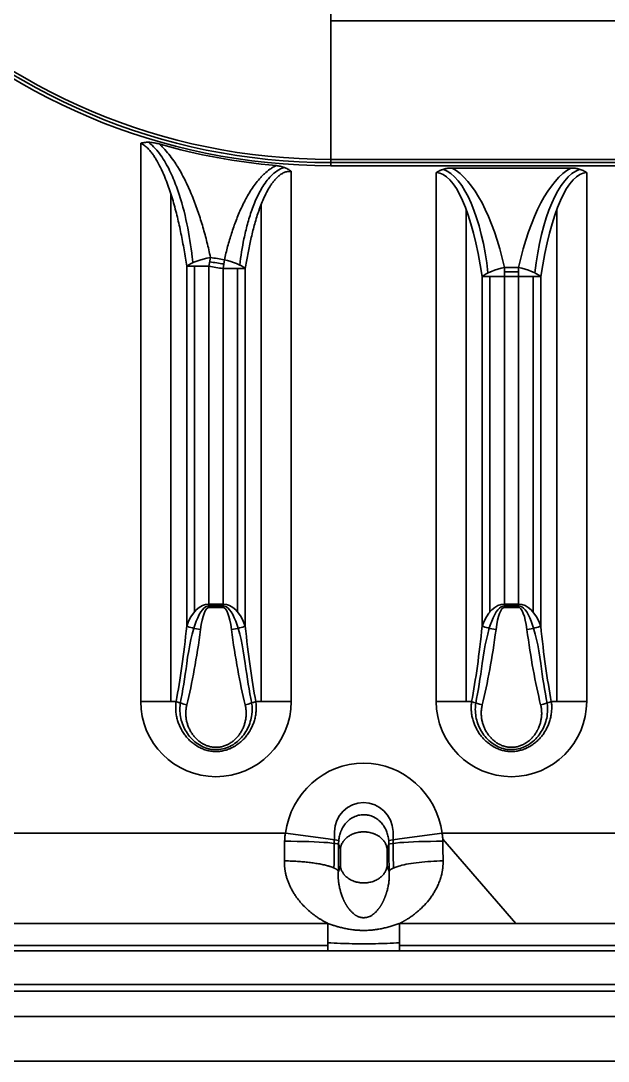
# Model space of a CAD drawing. Header units: millimetres. Extents: x 126 to 861, y 86 to 521.
# Drawn here: x 267.6 to 303.5, y 234.3 to 298 of the extents above; entities that cross this region are included whole.
import ezdxf

# ---------------------------------------------------------------- set-up
doc = ezdxf.new("R2010")
doc.units = ezdxf.units.MM
doc.layers.add('10', color=7, linetype='Continuous', true_color=0xffffff)

msp = doc.modelspace()

# ---------------------------------------------------------------- linework, layer by layer
at = {"layer": '10', "color": 7, "linetype": 'Continuous', "lineweight": 35}
for p, q in [((286.552, 297.995), (286.552, 299.613)), ((286.552, 297.995), (435.292, 297.995)), ((286.552, 289.507), (286.552, 297.995)), ((274.911, 256.318), (274.911, 290.5)), ((435.292, 289.507), (286.552, 289.507)), ((286.552, 289.119), (286.552, 289.507)), ((435.292, 289.315), (286.552, 289.315)), ((284.123, 288.773), (284.123, 256.318)), ((286.552, 289.119), (435.292, 289.119)), ((293.001, 256.318), (293.001, 288.697)), ((293.974, 288.98), (301.241, 288.98)), ((302.213, 288.697), (302.213, 256.318)), ((276.749, 287.414), (276.749, 256.318)), ((282.285, 256.318), (282.285, 286.756)), ((294.839, 286.428), (294.839, 256.318)), ((300.375, 256.318), (300.375, 286.428)), ((279.179, 283.504), (279.087, 282.962)), ((277.724, 260.937), (277.724, 282.962)), ((277.724, 282.962), (279.087, 282.962)), ((278.196, 282.962), (278.196, 261.802)), ((279.087, 282.962), (279.087, 262.281)), ((280.028, 283.369), (279.947, 282.825)), ((297.177, 282.886), (297.177, 282.336)), ((297.177, 282.886), (298.037, 282.886)), ((298.037, 282.886), (298.037, 282.336)), ((279.947, 262.281), (279.947, 282.825)), ((279.947, 282.825), (281.311, 282.825)), ((280.838, 261.802), (280.838, 282.825)), ((281.311, 282.825), (281.311, 260.937)), ((295.814, 260.937), (295.814, 282.336)), ((295.814, 282.336), (297.177, 282.336)), ((296.286, 282.336), (296.286, 261.802)), ((298.037, 282.62), (297.177, 282.62)), ((297.177, 282.336), (297.177, 262.281)), ((298.037, 282.336), (297.177, 282.336)), ((298.037, 282.336), (299.401, 282.336)), ((298.037, 262.281), (298.037, 282.336)), ((298.928, 261.802), (298.928, 282.336)), ((299.401, 282.336), (299.401, 260.937)), ((279.087, 262.281), (279.947, 262.281)), ((279.087, 262.281), (279.087, 262.073)), ((279.947, 262.176), (279.087, 262.176)), ((279.947, 262.073), (279.087, 262.073)), ((279.947, 262.281), (279.947, 262.073)), ((297.177, 262.281), (298.037, 262.281)), ((297.177, 262.281), (297.177, 262.073)), ((298.037, 262.176), (297.177, 262.176)), ((298.037, 262.073), (297.177, 262.073)), ((298.037, 262.281), (298.037, 262.073)), ((274.911, 256.318), (277.077, 256.318)), ((284.123, 256.318), (281.958, 256.318)), ((293.001, 256.318), (295.167, 256.318)), ((302.213, 256.318), (300.048, 256.318)), ((283.768, 248.251), (257.177, 248.251)), ((286.379, 247.899), (283.768, 248.251)), ((287.034, 247.811), (286.379, 247.899)), ((290.09, 247.811), (290.745, 247.899)), ((290.745, 247.899), (293.357, 248.251)), ((319.948, 248.251), (293.357, 248.251)), ((293.4, 247.88), (297.87, 242.727)), ((287.132, 247.291), (287.027, 247.574)), ((287.132, 247.291), (287.132, 246.25)), ((290.098, 247.574), (289.992, 247.291)), ((289.992, 246.25), (289.992, 247.291)), ((287.008, 245.916), (287.132, 246.25)), ((289.992, 246.25), (290.116, 245.916)), ((286.367, 241.374), (254.576, 241.374)), ((286.367, 241.048), (254.577, 241.048)), ((322.547, 241.374), (290.756, 241.374)), ((322.547, 241.048), (290.757, 241.048)), ((486.211, 238.98), (235.633, 238.98)), ((235.603, 238.581), (486.242, 238.581)), ((235.408, 237.038), (486.436, 237.038)), ((524.672, 234.292), (197.172, 234.292))]:
    msp.add_line(p, q, dxfattribs=at)
for centre, radius, start, end in [((286.552, 327.17), 38.051, 180, 270), ((286.552, 327.17), 37.855, 180, 270), ((286.552, 327.17), 37.663, 180, 270), ((286.552, 327.17), 38.19, 254.0146, 264.96304), ((286.552, 327.17), 44.284, 260.41556, 261.52814), ((286.552, 327.17), 44.834, 260.41556, 261.52814), ((286.552, 327.17), 44.55, 260.41556, 261.52814), ((279.517, 256.318), 4.606, 180, 360), ((297.607, 256.318), 4.606, 180, 360)]:
    msp.add_arc(centre, radius, start, end, dxfattribs=at)
for centre, major_axis, ratio, start_param, end_param in [((293.001, 275.167), (0, 13.53), 0.245123, 5.270873, 6.283185), ((293.001, 279.868), (0, 9.112), 0.36397, 5.011848, 6.153171), ((293.001, 275.717), (0, 13.53), 0.36397, 5.270873, 6.084403), ((302.213, 275.717), (0, 13.53), 0.36397, 0.198782, 1.012312), ((302.213, 279.868), (0, 9.112), 0.36397, 0.129997, 1.271337), ((302.213, 275.167), (0, 13.53), 0.245123, 0, 1.012312), ((279.087, 282.962), (1.572, 0.34), 0.3202, 1.443567, 2.547989), ((279.947, 282.825), (-1.566, 0.365), 0.341034, 3.740444, 4.74), ((297.177, 282.336), (1.568, 0.357), 0.334468, 1.494877, 2.544446), ((298.037, 282.336), (-1.568, 0.357), 0.334468, 3.738739, 4.788309), ((279.087, 259.421), (0, 2.86), 0.562156, 0, 1.012312), ((279.087, 254.611), (0, 7.565), 0.212557, 0, 1.0102), ((279.087, 259.213), (0, 2.86), 0.212557, 0, 1.012312), ((279.947, 259.421), (0, 2.86), 0.562156, 5.270873, 6.283185), ((279.947, 254.611), (0, 7.565), 0.212557, 5.272986, 6.283185), ((279.947, 259.213), (0, 2.86), 0.212557, 5.270873, 6.283185), ((297.177, 259.421), (0, 2.86), 0.562156, 0, 1.012312), ((297.177, 254.611), (0, 7.565), 0.212557, 0, 1.0102), ((297.177, 259.213), (0, 2.86), 0.212557, 0, 1.012312), ((298.037, 259.421), (0, 2.86), 0.562156, 5.270873, 6.283185), ((298.037, 254.611), (0, 7.565), 0.212557, 5.272986, 6.283185), ((298.037, 259.213), (0, 2.86), 0.212557, 5.270873, 6.283185), ((274.911, 271.698), (0, 20.308), 0.163314, 3.853135, 4.153905), ((278.572, 260.937), (-0.991, 0.132), 0.206179, 0.572264, 1.598173), ((274.911, 271.49), (0, 20.308), 0.212557, 3.853135, 4.153905), ((280.463, 260.937), (-0.991, -0.132), 0.206179, 1.54342, 2.569329), ((284.123, 271.49), (0, 20.308), 0.212557, 2.129281, 2.430051), ((284.123, 271.698), (0, 20.308), 0.163314, 2.129281, 2.430051), ((293.001, 271.698), (0, 20.308), 0.163314, 3.853135, 4.153905), ((296.662, 260.937), (-0.991, 0.132), 0.206179, 0.572264, 1.598173), ((293.001, 271.49), (0, 20.308), 0.212557, 3.853135, 4.153905), ((298.553, 260.937), (-0.991, -0.132), 0.206179, 1.54342, 2.569329), ((302.213, 271.49), (0, 20.308), 0.212557, 2.129281, 2.430051), ((302.213, 271.698), (0, 20.308), 0.163314, 2.129281, 2.430051), ((274.911, 266.888), (0, 15.603), 0.212557, 3.959711, 4.154929), ((284.123, 266.888), (0, 15.603), 0.212557, 2.128256, 2.323474), ((293.001, 266.888), (0, 15.603), 0.212557, 3.959711, 4.154929), ((302.213, 266.888), (0, 15.603), 0.212557, 2.128256, 2.323474), ((277.73, 256.318), (0.971, -0.239), 0.202118, 4.025648, 4.762175), ((281.305, 256.318), (-0.971, -0.239), 0.202118, 1.52101, 2.257538), ((295.82, 256.318), (0.971, -0.239), 0.202118, 4.025648, 4.762175), ((299.395, 256.318), (-0.971, -0.239), 0.202118, 1.52101, 2.257538), ((288.562, 247.57), (0, 4.971), 0.973661, 4.849833, 7.716538), ((288.562, 248.282), (0, 1.848), 0.973661, 4.75457, 7.824901), ((285.998, 248.251), (0, 8.743), 0.087489, 4.466693, 4.715728), ((291.126, 248.251), (0, 8.743), 0.087489, 1.567479, 1.81651), ((282.667, 248.251), (0, 8.744), 0.120697, 4.517607, 4.656267), ((283.721, 247.574), (-3.319, 0.016), 0.056092, 3.793138, 4.712665), ((283.721, 247.574), (-3.319, 0.016), 0.056093, 3.228997, 3.793138), ((285.973, 248.251), (0, 12.062), 0.087489, 4.517595, 4.656266), ((293.404, 247.574), (3.319, 0.016), 0.056093, 2.490047, 3.054188), ((291.151, 248.251), (0, 12.062), 0.087489, 1.626919, 1.765581), ((293.404, 247.574), (3.319, 0.016), 0.056092, 1.570521, 2.490047), ((294.458, 248.251), (0, 8.743), 0.120697, 1.626919, 1.765579)]:
    msp.add_ellipse(centre, major_axis=major_axis, ratio=ratio, start_param=start_param, end_param=end_param, dxfattribs=at)
for points, degree, knots in [([(274.911, 290.5), (274.917, 290.502), (274.922, 290.503), (274.934, 290.506), (274.951, 290.511), (274.992, 290.52), (275.027, 290.527), (275.097, 290.54), (275.144, 290.546), (275.239, 290.554), (275.287, 290.557), (275.382, 290.558), (275.43, 290.557), (275.571, 290.549), (275.665, 290.538), (275.851, 290.505), (275.943, 290.483), (276.035, 290.457)], 3, [0, 0, 0, 0, 0.015625, 0.015625, 0.03125, 0.0625, 0.125, 0.125, 0.25, 0.25, 0.375, 0.375, 0.5, 0.5, 0.75, 0.75, 1, 1, 1, 1]), ([(277.724, 282.962), (277.675, 283.299), (277.621, 283.635), (277.505, 284.307), (277.443, 284.641), (277.306, 285.309), (277.232, 285.642), (277.111, 286.14), (277.069, 286.306), (276.981, 286.636), (276.935, 286.801), (276.839, 287.129), (276.789, 287.292), (276.684, 287.617), (276.629, 287.779), (276.512, 288.101), (276.451, 288.261), (276.354, 288.5), (276.32, 288.579), (276.251, 288.737), (276.216, 288.815), (276.105, 289.049), (276.027, 289.203), (275.9, 289.429), (275.856, 289.503), (275.765, 289.65), (275.716, 289.723), (275.616, 289.864), (275.564, 289.933), (275.454, 290.065), (275.396, 290.129), (275.304, 290.221), (275.273, 290.25), (275.207, 290.307), (275.173, 290.335), (275.103, 290.388), (275.066, 290.413), (274.99, 290.46), (274.951, 290.481), (274.911, 290.5)], 3, [0, 0, 0, 0, 0.125, 0.125, 0.25, 0.25, 0.375, 0.375, 0.4375, 0.4375, 0.5, 0.5, 0.5625, 0.5625, 0.625, 0.625, 0.6875, 0.6875, 0.71875, 0.71875, 0.75, 0.75, 0.8125, 0.8125, 0.84375, 0.84375, 0.875, 0.875, 0.90625, 0.90625, 0.9375, 0.9375, 0.953125, 0.953125, 0.96875, 0.96875, 0.984375, 0.984375, 1, 1, 1, 1]), ([(275.377, 290.558), (275.455, 290.502), (275.53, 290.441), (275.738, 290.252), (275.86, 290.116), (276.087, 289.833), (276.192, 289.683), (276.484, 289.224), (276.647, 288.908), (276.939, 288.263), (277.067, 287.934), (277.413, 286.935), (277.593, 286.25), (277.879, 284.883), (277.986, 284.197), (278.077, 283.399), (278.089, 283.29), (278.099, 283.181)], 3, [0, 0, 0, 0, 0.034246, 0.034246, 0.100238, 0.100238, 0.16623, 0.16623, 0.298215, 0.298215, 0.430199, 0.430199, 0.694167, 0.694167, 0.958136, 0.958136, 1, 1, 1, 1]), ([(276.035, 290.457), (276.098, 290.402), (276.159, 290.345), (276.278, 290.229), (276.335, 290.169), (276.503, 289.986), (276.608, 289.859), (276.809, 289.599), (276.904, 289.466), (277.041, 289.262), (277.085, 289.193), (277.172, 289.055), (277.214, 288.985), (277.338, 288.775), (277.417, 288.634), (277.568, 288.348), (277.64, 288.204), (277.849, 287.769), (277.977, 287.474), (278.127, 287.101), (278.156, 287.026), (278.214, 286.876), (278.242, 286.801), (278.325, 286.575), (278.379, 286.423), (278.533, 285.969), (278.628, 285.664), (278.806, 285.052), (278.888, 284.744), (279.042, 284.126), (279.113, 283.816), (279.179, 283.504)], 3, [0, 0, 0, 0, 0.03125, 0.03125, 0.0625, 0.0625, 0.125, 0.125, 0.1875, 0.1875, 0.21875, 0.21875, 0.25, 0.25, 0.3125, 0.3125, 0.375, 0.375, 0.5, 0.5, 0.53125, 0.53125, 0.5625, 0.5625, 0.625, 0.625, 0.75, 0.75, 0.875, 0.875, 1, 1, 1, 1]), ([(280.028, 283.369), (280.091, 283.641), (280.159, 283.911), (280.305, 284.448), (280.384, 284.714), (280.555, 285.243), (280.646, 285.506), (280.845, 286.025), (280.952, 286.283), (281.128, 286.664), (281.19, 286.79), (281.286, 286.978), (281.319, 287.04), (281.386, 287.164), (281.42, 287.226), (281.525, 287.409), (281.598, 287.529), (281.751, 287.765), (281.831, 287.881), (282, 288.107), (282.089, 288.217), (282.231, 288.378), (282.28, 288.43), (282.38, 288.533), (282.432, 288.584), (282.59, 288.73), (282.702, 288.821), (282.85, 288.926), (282.88, 288.946), (282.942, 288.986), (282.973, 289.005), (283.068, 289.061), (283.132, 289.096), (283.199, 289.128)], 3, [0, 0, 0, 0, 0.125, 0.125, 0.25, 0.25, 0.375, 0.375, 0.5, 0.5, 0.5625, 0.5625, 0.59375, 0.59375, 0.625, 0.625, 0.6875, 0.6875, 0.75, 0.75, 0.8125, 0.8125, 0.84375, 0.84375, 0.875, 0.875, 0.9375, 0.9375, 0.953125, 0.953125, 0.96875, 0.96875, 1, 1, 1, 1]), ([(280.97, 283.042), (281.034, 283.582), (281.119, 284.118), (281.291, 284.947), (281.36, 285.242), (281.52, 285.829), (281.61, 286.122), (281.814, 286.697), (281.928, 286.98), (282.192, 287.53), (282.342, 287.798), (282.7, 288.307), (282.902, 288.542), (283.282, 288.828), (283.422, 288.912), (283.616, 288.986), (283.66, 289.001), (283.703, 289.013)], 3, [0, 0, 0, 0, 0.241244, 0.241244, 0.375775, 0.375775, 0.510307, 0.510307, 0.644838, 0.644838, 0.779369, 0.779369, 0.913901, 0.913901, 0.981167, 0.981167, 1, 1, 1, 1]), ([(284.123, 288.773), (284.048, 288.78), (283.973, 288.777), (283.881, 288.762), (283.863, 288.758), (283.827, 288.75), (283.808, 288.745), (283.755, 288.729), (283.72, 288.716), (283.618, 288.673), (283.554, 288.637), (283.477, 288.586), (283.462, 288.576), (283.432, 288.554), (283.418, 288.543), (283.374, 288.509), (283.345, 288.485), (283.29, 288.436), (283.263, 288.411), (283.211, 288.359), (283.186, 288.333), (283.112, 288.252), (283.065, 288.196), (282.976, 288.081), (282.934, 288.021), (282.872, 287.931), (282.852, 287.9), (282.813, 287.839), (282.794, 287.808), (282.7, 287.652), (282.631, 287.525), (282.503, 287.266), (282.443, 287.135), (282.329, 286.87), (282.276, 286.736), (282.2, 286.532), (282.176, 286.464), (282.128, 286.328), (282.104, 286.259), (282.036, 286.054), (281.993, 285.916), (281.911, 285.64), (281.872, 285.501), (281.76, 285.084), (281.692, 284.805), (281.567, 284.243), (281.51, 283.961), (281.404, 283.395), (281.355, 283.11), (281.311, 282.825)], 3, [0, 0, 0, 0, 0.03125, 0.03125, 0.039063, 0.039063, 0.046875, 0.046875, 0.0625, 0.0625, 0.09375, 0.09375, 0.101562, 0.101562, 0.109375, 0.109375, 0.125, 0.125, 0.140625, 0.140625, 0.15625, 0.15625, 0.1875, 0.1875, 0.21875, 0.21875, 0.234375, 0.234375, 0.25, 0.25, 0.3125, 0.3125, 0.375, 0.375, 0.4375, 0.4375, 0.46875, 0.46875, 0.5, 0.5, 0.5625, 0.5625, 0.625, 0.625, 0.75, 0.75, 0.875, 0.875, 1, 1, 1, 1]), ([(283.199, 289.128), (283.283, 289.12), (283.366, 289.108), (283.528, 289.072), (283.608, 289.049), (283.706, 289.012), (283.726, 289.004), (283.764, 288.988), (283.784, 288.98), (283.841, 288.953), (283.916, 288.915), (284.005, 288.86), (284.065, 288.818), (284.094, 288.796), (284.107, 288.786), (284.115, 288.78), (284.119, 288.777), (284.123, 288.773)], 3, [0, 0, 0, 0, 0.25, 0.25, 0.5, 0.5, 0.5625, 0.5625, 0.625, 0.625, 0.75, 0.875, 0.9375, 0.96875, 0.984375, 0.984375, 1, 1, 1, 1]), ([(293.001, 288.697), (293.005, 288.7), (293.01, 288.703), (293.019, 288.709), (293.032, 288.718), (293.064, 288.738), (293.128, 288.777), (293.205, 288.817), (293.264, 288.843), (293.304, 288.859), (293.324, 288.867), (293.385, 288.889), (293.426, 288.902), (293.549, 288.937), (293.633, 288.953), (293.802, 288.975), (293.887, 288.98), (293.974, 288.98)], 3, [0, 0, 0, 0, 0.015625, 0.015625, 0.03125, 0.0625, 0.125, 0.25, 0.3125, 0.3125, 0.375, 0.375, 0.5, 0.5, 0.75, 0.75, 1, 1, 1, 1]), ([(301.241, 288.98), (301.327, 288.98), (301.413, 288.975), (301.582, 288.953), (301.666, 288.937), (301.79, 288.902), (301.831, 288.889), (301.912, 288.859), (301.991, 288.826), (302.086, 288.777), (302.151, 288.738), (302.182, 288.718), (302.196, 288.709), (302.205, 288.703), (302.209, 288.7), (302.213, 288.697)], 3, [0, 0, 0, 0, 0.25, 0.25, 0.5, 0.5, 0.625, 0.625, 0.75, 0.875, 0.9375, 0.96875, 0.984375, 0.984375, 1, 1, 1, 1]), ([(281.958, 256.318), (281.97, 256.226), (281.978, 256.135), (281.985, 255.952), (281.982, 255.77), (281.962, 255.589), (281.94, 255.453), (281.931, 255.408), (281.912, 255.318), (281.901, 255.273), (281.866, 255.14), (281.81, 254.966), (281.738, 254.799), (281.678, 254.676), (281.646, 254.615), (281.612, 254.554), (281.589, 254.515), (281.577, 254.495), (281.517, 254.397), (281.413, 254.245), (281.296, 254.106), (281.171, 253.972), (281.105, 253.909), (281.001, 253.818), (280.965, 253.788), (280.892, 253.731), (280.855, 253.704), (280.742, 253.624), (280.664, 253.576), (280.543, 253.51), (280.502, 253.489), (280.439, 253.459), (280.418, 253.45), (280.376, 253.431), (280.354, 253.422), (280.247, 253.379), (280.072, 253.321), (279.891, 253.284), (279.754, 253.266), (279.708, 253.261), (279.638, 253.257), (279.615, 253.256), (279.568, 253.254), (279.545, 253.253), (279.429, 253.253), (279.337, 253.259), (279.2, 253.277), (279.131, 253.288), (279.063, 253.302), (279.018, 253.312), (278.995, 253.318), (278.883, 253.347), (278.795, 253.376), (278.623, 253.445), (278.54, 253.484), (278.438, 253.539), (278.417, 253.55), (278.377, 253.574), (278.318, 253.609), (278.26, 253.647), (278.146, 253.726), (278.074, 253.783), (277.969, 253.873), (277.935, 253.905), (277.869, 253.969), (277.836, 254.002), (277.742, 254.103), (277.682, 254.173), (277.571, 254.318), (277.519, 254.394), (277.459, 254.492), (277.447, 254.511), (277.424, 254.551), (277.412, 254.571), (277.379, 254.632), (277.358, 254.673), (277.297, 254.796), (277.225, 254.964), (277.169, 255.138), (277.134, 255.271), (277.123, 255.315), (277.104, 255.405), (277.095, 255.451), (277.073, 255.587), (277.052, 255.769), (277.05, 255.952), (277.056, 256.134), (277.064, 256.226), (277.077, 256.318)], 3, [0, 0, 0, 0, 0.03125, 0.03125, 0.0625, 0.09375, 0.09375, 0.109375, 0.109375, 0.125, 0.125, 0.15625, 0.1875, 0.1875, 0.203125, 0.210938, 0.210938, 0.21875, 0.21875, 0.25, 0.28125, 0.28125, 0.3125, 0.3125, 0.328125, 0.328125, 0.34375, 0.34375, 0.375, 0.375, 0.390625, 0.390625, 0.398438, 0.398438, 0.40625, 0.40625, 0.4375, 0.46875, 0.46875, 0.484375, 0.484375, 0.492188, 0.492188, 0.5, 0.5, 0.53125, 0.53125, 0.546875, 0.554688, 0.554688, 0.5625, 0.5625, 0.59375, 0.59375, 0.625, 0.625, 0.632813, 0.632813, 0.640625, 0.65625, 0.65625, 0.6875, 0.6875, 0.703125, 0.703125, 0.71875, 0.71875, 0.75, 0.75, 0.78125, 0.78125, 0.789063, 0.789063, 0.796875, 0.796875, 0.8125, 0.8125, 0.84375, 0.875, 0.875, 0.890625, 0.890625, 0.90625, 0.90625, 0.9375, 0.96875, 0.96875, 1, 1, 1, 1]), ([(281.701, 256.221), (281.737, 255.99), (281.74, 255.752), (281.674, 255.22), (281.588, 254.936), (281.318, 254.396), (281.141, 254.156), (280.696, 253.74), (280.441, 253.578), (280.006, 253.425), (279.859, 253.392), (279.557, 253.361), (279.401, 253.364), (278.948, 253.429), (278.658, 253.548), (278.28, 253.802), (278.162, 253.9), (277.948, 254.114), (277.852, 254.23), (277.68, 254.479), (277.606, 254.61), (277.481, 254.881), (277.43, 255.024), (277.353, 255.314), (277.327, 255.46), (277.301, 255.757), (277.301, 255.908), (277.319, 256.112), (277.325, 256.167), (277.334, 256.221)], 3, [0, 0, 0, 0, 0.087211, 0.087211, 0.19873, 0.19873, 0.310248, 0.310248, 0.421766, 0.421766, 0.477526, 0.477526, 0.533285, 0.533285, 0.644803, 0.644803, 0.700562, 0.700562, 0.756321, 0.756321, 0.812081, 0.812081, 0.86784, 0.86784, 0.923599, 0.923599, 0.979358, 0.979358, 1, 1, 1, 1]), ([(277.73, 256.11), (277.712, 256.037), (277.698, 255.963), (277.678, 255.816), (277.665, 255.668), (277.668, 255.519), (277.676, 255.407), (277.679, 255.37), (277.688, 255.296), (277.694, 255.259), (277.712, 255.149), (277.745, 255.005), (277.791, 254.863), (277.832, 254.759), (277.846, 254.724), (277.877, 254.655), (277.893, 254.621), (277.944, 254.521), (277.981, 254.456), (278.062, 254.331), (278.105, 254.27), (278.176, 254.182), (278.201, 254.153), (278.251, 254.096), (278.277, 254.069), (278.357, 253.989), (278.413, 253.939), (278.501, 253.868), (278.531, 253.846), (278.594, 253.802), (278.625, 253.781), (278.723, 253.721), (278.79, 253.686), (278.928, 253.623), (278.999, 253.597), (279.109, 253.564), (279.146, 253.555), (279.221, 253.539), (279.258, 253.532), (279.37, 253.516), (279.446, 253.51), (279.541, 253.51), (279.56, 253.511), (279.599, 253.512), (279.618, 253.514), (279.675, 253.518), (279.713, 253.522), (279.826, 253.539), (279.899, 253.556), (280.043, 253.6), (280.114, 253.626), (280.201, 253.666), (280.218, 253.674), (280.252, 253.691), (280.303, 253.717), (280.352, 253.746), (280.448, 253.805), (280.509, 253.849), (280.597, 253.919), (280.64, 253.956), (280.682, 253.995), (280.709, 254.021), (280.723, 254.034), (280.789, 254.101), (280.839, 254.157), (280.932, 254.274), (280.975, 254.334), (281.055, 254.46), (281.092, 254.524), (281.134, 254.608), (281.143, 254.625), (281.159, 254.658), (281.167, 254.676), (281.189, 254.727), (281.204, 254.762), (281.244, 254.866), (281.29, 255.007), (281.322, 255.151), (281.341, 255.261), (281.346, 255.298), (281.355, 255.372), (281.359, 255.41), (281.366, 255.521), (281.369, 255.67), (281.357, 255.817), (281.337, 255.964), (281.323, 256.037), (281.305, 256.11)], 3, [0, 0, 0, 0, 0.03125, 0.03125, 0.0625, 0.09375, 0.09375, 0.109375, 0.109375, 0.125, 0.125, 0.15625, 0.1875, 0.1875, 0.203125, 0.203125, 0.21875, 0.21875, 0.25, 0.25, 0.28125, 0.28125, 0.296875, 0.296875, 0.3125, 0.3125, 0.34375, 0.34375, 0.359375, 0.359375, 0.375, 0.375, 0.40625, 0.40625, 0.4375, 0.4375, 0.453125, 0.453125, 0.46875, 0.46875, 0.5, 0.5, 0.507812, 0.507812, 0.515625, 0.515625, 0.53125, 0.53125, 0.5625, 0.5625, 0.59375, 0.59375, 0.601562, 0.601562, 0.609375, 0.625, 0.625, 0.65625, 0.65625, 0.671875, 0.679687, 0.679687, 0.6875, 0.6875, 0.71875, 0.71875, 0.75, 0.75, 0.78125, 0.78125, 0.789062, 0.789062, 0.796875, 0.796875, 0.8125, 0.8125, 0.84375, 0.875, 0.875, 0.890625, 0.890625, 0.90625, 0.90625, 0.9375, 0.96875, 0.96875, 1, 1, 1, 1]), ([(300.048, 256.318), (300.06, 256.226), (300.068, 256.135), (300.075, 255.952), (300.072, 255.77), (300.052, 255.589), (300.03, 255.453), (300.021, 255.408), (300.002, 255.318), (299.991, 255.273), (299.956, 255.14), (299.9, 254.966), (299.828, 254.799), (299.768, 254.676), (299.736, 254.615), (299.702, 254.554), (299.679, 254.515), (299.667, 254.495), (299.607, 254.397), (299.503, 254.245), (299.386, 254.106), (299.261, 253.972), (299.195, 253.909), (299.091, 253.818), (299.055, 253.788), (298.982, 253.731), (298.945, 253.704), (298.832, 253.624), (298.754, 253.576), (298.633, 253.51), (298.592, 253.489), (298.529, 253.459), (298.508, 253.45), (298.466, 253.431), (298.444, 253.422), (298.337, 253.379), (298.162, 253.321), (297.981, 253.284), (297.844, 253.266), (297.798, 253.261), (297.728, 253.257), (297.705, 253.256), (297.658, 253.254), (297.635, 253.253), (297.519, 253.253), (297.427, 253.259), (297.29, 253.277), (297.221, 253.288), (297.153, 253.302), (297.108, 253.312), (297.085, 253.318), (296.973, 253.347), (296.885, 253.376), (296.713, 253.445), (296.63, 253.484), (296.528, 253.539), (296.507, 253.55), (296.467, 253.574), (296.408, 253.609), (296.35, 253.647), (296.236, 253.726), (296.164, 253.783), (296.059, 253.873), (296.025, 253.905), (295.959, 253.969), (295.926, 254.002), (295.832, 254.103), (295.772, 254.173), (295.661, 254.318), (295.609, 254.394), (295.549, 254.492), (295.537, 254.511), (295.514, 254.551), (295.502, 254.571), (295.469, 254.632), (295.448, 254.673), (295.387, 254.796), (295.315, 254.964), (295.259, 255.138), (295.224, 255.271), (295.213, 255.315), (295.194, 255.405), (295.185, 255.451), (295.163, 255.587), (295.142, 255.769), (295.14, 255.952), (295.146, 256.134), (295.154, 256.226), (295.167, 256.318)], 3, [0, 0, 0, 0, 0.03125, 0.03125, 0.0625, 0.09375, 0.09375, 0.109375, 0.109375, 0.125, 0.125, 0.15625, 0.1875, 0.1875, 0.203125, 0.210937, 0.210937, 0.21875, 0.21875, 0.25, 0.28125, 0.28125, 0.3125, 0.3125, 0.328125, 0.328125, 0.34375, 0.34375, 0.375, 0.375, 0.390625, 0.390625, 0.398437, 0.398437, 0.40625, 0.40625, 0.4375, 0.46875, 0.46875, 0.484375, 0.484375, 0.492187, 0.492187, 0.5, 0.5, 0.53125, 0.53125, 0.546875, 0.554687, 0.554687, 0.5625, 0.5625, 0.59375, 0.59375, 0.625, 0.625, 0.632812, 0.632812, 0.640625, 0.65625, 0.65625, 0.6875, 0.6875, 0.703125, 0.703125, 0.71875, 0.71875, 0.75, 0.75, 0.78125, 0.78125, 0.789062, 0.789062, 0.796875, 0.796875, 0.8125, 0.8125, 0.84375, 0.875, 0.875, 0.890625, 0.890625, 0.90625, 0.90625, 0.9375, 0.96875, 0.96875, 1, 1, 1, 1]), ([(299.791, 256.221), (299.827, 255.99), (299.83, 255.752), (299.764, 255.22), (299.678, 254.936), (299.408, 254.396), (299.231, 254.156), (298.786, 253.74), (298.531, 253.578), (298.096, 253.425), (297.949, 253.392), (297.647, 253.361), (297.491, 253.364), (297.038, 253.429), (296.748, 253.548), (296.37, 253.802), (296.252, 253.9), (296.038, 254.114), (295.942, 254.23), (295.77, 254.479), (295.696, 254.61), (295.571, 254.881), (295.52, 255.024), (295.443, 255.314), (295.417, 255.46), (295.391, 255.757), (295.391, 255.908), (295.409, 256.112), (295.415, 256.167), (295.424, 256.221)], 3, [0, 0, 0, 0, 0.087211, 0.087211, 0.19873, 0.19873, 0.310248, 0.310248, 0.421766, 0.421766, 0.477526, 0.477526, 0.533285, 0.533285, 0.644803, 0.644803, 0.700562, 0.700562, 0.756321, 0.756321, 0.812081, 0.812081, 0.86784, 0.86784, 0.923599, 0.923599, 0.979358, 0.979358, 1, 1, 1, 1]), ([(295.82, 256.11), (295.802, 256.037), (295.788, 255.963), (295.768, 255.816), (295.755, 255.668), (295.758, 255.519), (295.766, 255.407), (295.769, 255.37), (295.778, 255.296), (295.784, 255.259), (295.802, 255.149), (295.835, 255.005), (295.881, 254.863), (295.922, 254.759), (295.936, 254.724), (295.967, 254.655), (295.983, 254.621), (296.034, 254.521), (296.071, 254.456), (296.152, 254.331), (296.195, 254.27), (296.266, 254.182), (296.291, 254.153), (296.341, 254.096), (296.367, 254.069), (296.447, 253.989), (296.503, 253.939), (296.591, 253.868), (296.621, 253.846), (296.684, 253.802), (296.715, 253.781), (296.813, 253.721), (296.88, 253.686), (297.018, 253.623), (297.089, 253.597), (297.199, 253.564), (297.236, 253.555), (297.311, 253.539), (297.348, 253.532), (297.46, 253.516), (297.536, 253.51), (297.631, 253.51), (297.65, 253.511), (297.689, 253.512), (297.708, 253.514), (297.765, 253.518), (297.803, 253.522), (297.916, 253.539), (297.989, 253.556), (298.133, 253.6), (298.204, 253.626), (298.291, 253.666), (298.308, 253.674), (298.342, 253.691), (298.393, 253.717), (298.442, 253.746), (298.538, 253.805), (298.599, 253.849), (298.687, 253.919), (298.73, 253.956), (298.772, 253.995), (298.799, 254.021), (298.813, 254.034), (298.879, 254.101), (298.929, 254.157), (299.022, 254.274), (299.065, 254.334), (299.145, 254.46), (299.182, 254.524), (299.224, 254.608), (299.233, 254.625), (299.249, 254.658), (299.257, 254.676), (299.279, 254.727), (299.294, 254.762), (299.334, 254.866), (299.38, 255.007), (299.412, 255.151), (299.431, 255.261), (299.436, 255.298), (299.445, 255.372), (299.449, 255.41), (299.456, 255.521), (299.459, 255.67), (299.447, 255.817), (299.427, 255.964), (299.413, 256.037), (299.395, 256.11)], 3, [0, 0, 0, 0, 0.03125, 0.03125, 0.0625, 0.09375, 0.09375, 0.109375, 0.109375, 0.125, 0.125, 0.15625, 0.1875, 0.1875, 0.203125, 0.203125, 0.21875, 0.21875, 0.25, 0.25, 0.28125, 0.28125, 0.296875, 0.296875, 0.3125, 0.3125, 0.34375, 0.34375, 0.359375, 0.359375, 0.375, 0.375, 0.40625, 0.40625, 0.4375, 0.4375, 0.453125, 0.453125, 0.46875, 0.46875, 0.5, 0.5, 0.507812, 0.507812, 0.515625, 0.515625, 0.53125, 0.53125, 0.5625, 0.5625, 0.59375, 0.59375, 0.601562, 0.601562, 0.609375, 0.625, 0.625, 0.65625, 0.65625, 0.671875, 0.679687, 0.679687, 0.6875, 0.6875, 0.71875, 0.71875, 0.75, 0.75, 0.78125, 0.78125, 0.789062, 0.789062, 0.796875, 0.796875, 0.8125, 0.8125, 0.84375, 0.875, 0.875, 0.890625, 0.890625, 0.90625, 0.90625, 0.9375, 0.96875, 0.96875, 1, 1, 1, 1]), ([(287.034, 247.811), (287.042, 247.907), (287.057, 248.003), (287.101, 248.19), (287.13, 248.282), (287.176, 248.395), (287.186, 248.418), (287.206, 248.463), (287.217, 248.485), (287.25, 248.551), (287.274, 248.594), (287.35, 248.72), (287.409, 248.8), (287.492, 248.894), (287.509, 248.912), (287.544, 248.949), (287.562, 248.966), (287.617, 249.018), (287.656, 249.051), (287.736, 249.113), (287.778, 249.142), (287.843, 249.183), (287.865, 249.196), (287.91, 249.221), (287.933, 249.232), (288.05, 249.289), (288.147, 249.324), (288.298, 249.359), (288.349, 249.369), (288.414, 249.376), (288.427, 249.378), (288.454, 249.38), (288.493, 249.383), (288.532, 249.384), (288.61, 249.384), (288.662, 249.382), (288.74, 249.373), (288.766, 249.369), (288.817, 249.361), (288.843, 249.355), (288.92, 249.338), (288.97, 249.323), (289.068, 249.289), (289.115, 249.269), (289.185, 249.236), (289.208, 249.224), (289.253, 249.199), (289.276, 249.186), (289.342, 249.146), (289.384, 249.117), (289.464, 249.055), (289.503, 249.022), (289.558, 248.97), (289.576, 248.953), (289.612, 248.916), (289.629, 248.898), (289.712, 248.804), (289.771, 248.724), (289.849, 248.597), (289.873, 248.554), (289.918, 248.466), (289.938, 248.421), (289.993, 248.285), (290.022, 248.193), (290.056, 248.051), (290.065, 248.003), (290.081, 247.907), (290.086, 247.859), (290.09, 247.811)], 3, [0, 0, 0, 0, 0.0625, 0.0625, 0.125, 0.125, 0.140625, 0.140625, 0.15625, 0.15625, 0.1875, 0.1875, 0.25, 0.25, 0.265625, 0.265625, 0.28125, 0.28125, 0.3125, 0.3125, 0.34375, 0.34375, 0.359375, 0.359375, 0.375, 0.375, 0.4375, 0.4375, 0.46875, 0.46875, 0.476562, 0.476562, 0.484375, 0.5, 0.5, 0.53125, 0.53125, 0.546875, 0.546875, 0.5625, 0.5625, 0.59375, 0.59375, 0.625, 0.625, 0.640625, 0.640625, 0.65625, 0.65625, 0.6875, 0.6875, 0.71875, 0.71875, 0.734375, 0.734375, 0.75, 0.75, 0.8125, 0.8125, 0.84375, 0.84375, 0.875, 0.875, 0.9375, 0.9375, 0.96875, 0.96875, 1, 1, 1, 1]), ([(283.721, 247.76), (283.721, 247.843), (283.725, 247.925), (283.741, 248.088), (283.753, 248.17), (283.768, 248.251)], 3, [0, 0, 0, 0, 0.5, 0.5, 1, 1, 1, 1]), ([(289.992, 247.291), (289.991, 247.298), (289.99, 247.306), (289.988, 247.322), (289.985, 247.345), (289.974, 247.4), (289.962, 247.446), (289.932, 247.538), (289.906, 247.598), (289.856, 247.687), (289.837, 247.717), (289.797, 247.774), (289.775, 247.802), (289.705, 247.885), (289.652, 247.938), (289.575, 248), (289.56, 248.013), (289.527, 248.037), (289.51, 248.049), (289.459, 248.084), (289.423, 248.106), (289.349, 248.147), (289.31, 248.167), (289.248, 248.195), (289.228, 248.203), (289.185, 248.22), (289.163, 248.229), (289.097, 248.252), (289.052, 248.266), (288.959, 248.29), (288.911, 248.3), (288.85, 248.31), (288.838, 248.312), (288.813, 248.316), (288.801, 248.318), (288.764, 248.322), (288.739, 248.325), (288.664, 248.331), (288.564, 248.336), (288.463, 248.331), (288.4, 248.326), (288.388, 248.325), (288.362, 248.322), (288.325, 248.318), (288.288, 248.313), (288.215, 248.3), (288.168, 248.29), (288.098, 248.272), (288.075, 248.266), (288.029, 248.252), (288.006, 248.244), (287.896, 248.206), (287.815, 248.169), (287.72, 248.116), (287.702, 248.106), (287.666, 248.083), (287.648, 248.072), (287.597, 248.037), (287.565, 248.013), (287.474, 247.939), (287.42, 247.886), (287.361, 247.816), (287.349, 247.802), (287.327, 247.774), (287.296, 247.731), (287.269, 247.687), (287.219, 247.599), (287.193, 247.539), (287.168, 247.462), (287.163, 247.447), (287.155, 247.416), (287.151, 247.4), (287.144, 247.369), (287.14, 247.345), (287.136, 247.322), (287.134, 247.306), (287.133, 247.298), (287.132, 247.291)], 3, [0, 0, 0, 0, 0.007812, 0.007812, 0.015625, 0.03125, 0.0625, 0.0625, 0.125, 0.125, 0.15625, 0.15625, 0.1875, 0.1875, 0.25, 0.25, 0.265625, 0.265625, 0.28125, 0.28125, 0.3125, 0.3125, 0.34375, 0.34375, 0.359375, 0.359375, 0.375, 0.375, 0.40625, 0.40625, 0.4375, 0.4375, 0.445312, 0.445312, 0.453125, 0.453125, 0.46875, 0.46875, 0.5, 0.53125, 0.53125, 0.539062, 0.539062, 0.546875, 0.5625, 0.5625, 0.59375, 0.59375, 0.609375, 0.609375, 0.625, 0.625, 0.6875, 0.6875, 0.703125, 0.703125, 0.71875, 0.71875, 0.75, 0.75, 0.8125, 0.8125, 0.828125, 0.828125, 0.84375, 0.875, 0.875, 0.9375, 0.9375, 0.953125, 0.953125, 0.96875, 0.96875, 0.984375, 0.992187, 0.992187, 1, 1, 1, 1]), ([(290.09, 247.811), (290.094, 247.772), (290.096, 247.733), (290.099, 247.654), (290.099, 247.614), (290.098, 247.574)], 3, [0, 0, 0, 0, 0.5, 0.5, 1, 1, 1, 1]), ([(293.357, 248.251), (293.372, 248.17), (293.383, 248.088), (293.399, 247.925), (293.403, 247.843), (293.404, 247.76)], 3, [0, 0, 0, 0, 0.5, 0.5, 1, 1, 1, 1]), ([(286.342, 246.262), (286.262, 246.283), (286.176, 246.304), (285.992, 246.344), (285.895, 246.363), (285.69, 246.398), (285.582, 246.415), (285.36, 246.446), (285.246, 246.46), (285.013, 246.485), (284.894, 246.496), (284.654, 246.516), (284.534, 246.525), (284.293, 246.539), (284.173, 246.545), (283.936, 246.553), (283.819, 246.556), (283.704, 246.558)], 3, [0, 0, 0, 0, 0.125, 0.125, 0.25, 0.25, 0.375, 0.375, 0.5, 0.5, 0.625, 0.625, 0.75, 0.75, 0.875, 0.875, 1, 1, 1, 1]), ([(286.368, 242.728), (286.348, 242.738), (286.307, 242.759), (286.247, 242.79), (286.187, 242.822), (286.126, 242.855), (286.066, 242.89), (286.006, 242.925), (285.946, 242.961), (285.885, 242.998), (285.824, 243.037), (285.766, 243.074), (285.711, 243.11), (285.583, 243.198), (285.384, 243.346), (285.117, 243.574), (284.859, 243.826), (284.617, 244.102), (284.424, 244.36), (284.272, 244.591), (284.157, 244.788), (284.055, 244.986), (283.966, 245.186), (283.891, 245.388), (283.827, 245.593), (283.791, 245.741), (283.773, 245.83), (283.767, 245.86), (283.761, 245.889), (283.756, 245.918), (283.751, 245.947), (283.746, 245.976), (283.742, 246.005), (283.738, 246.034), (283.734, 246.063), (283.73, 246.092), (283.726, 246.122), (283.723, 246.151), (283.72, 246.18), (283.717, 246.209), (283.715, 246.238), (283.713, 246.267), (283.711, 246.296), (283.709, 246.325), (283.707, 246.355), (283.706, 246.384), (283.705, 246.413), (283.705, 246.442), (283.704, 246.471), (283.704, 246.5), (283.704, 246.529), (283.704, 246.549), (283.704, 246.558)], 3, [0, 0, 0, 0, 0.013731, 0.027564, 0.041503, 0.055548, 0.069701, 0.083965, 0.098341, 0.112832, 0.12811, 0.142444, 0.155835, 0.168285, 0.23825, 0.309854, 0.386518, 0.462374, 0.537732, 0.585829, 0.632491, 0.677816, 0.721734, 0.765045, 0.807872, 0.850347, 0.856238, 0.862115, 0.867978, 0.873829, 0.879666, 0.885491, 0.891305, 0.897106, 0.902896, 0.908676, 0.914445, 0.920204, 0.925954, 0.931694, 0.937425, 0.943148, 0.948863, 0.95457, 0.96027, 0.965963, 0.971649, 0.97733, 0.983005, 0.988674, 0.994339, 1, 1, 1, 1]), ([(290.747, 242.724), (290.757, 242.729), (290.779, 242.74), (290.811, 242.756), (290.842, 242.772), (290.874, 242.789), (290.906, 242.806), (290.938, 242.823), (290.97, 242.84), (291.001, 242.858), (291.033, 242.876), (291.065, 242.894), (291.097, 242.913), (291.129, 242.932), (291.161, 242.951), (291.255, 243.008), (291.408, 243.106), (291.614, 243.252), (291.811, 243.406), (292.071, 243.631), (292.378, 243.941), (292.651, 244.284), (292.841, 244.57), (292.966, 244.785), (293.063, 244.975), (293.137, 245.138), (293.191, 245.272), (293.239, 245.408), (293.282, 245.544), (293.32, 245.682), (293.345, 245.792), (293.361, 245.874), (293.371, 245.927), (293.38, 245.979), (293.388, 246.032), (293.395, 246.085), (293.401, 246.138), (293.406, 246.191), (293.411, 246.243), (293.415, 246.296), (293.417, 246.349), (293.419, 246.401), (293.421, 246.454), (293.421, 246.506), (293.42, 246.541), (293.42, 246.558)], 3, [0, 0, 0, 0, 0.007187, 0.014406, 0.021657, 0.028941, 0.036257, 0.043607, 0.05099, 0.058407, 0.065857, 0.073342, 0.080862, 0.088416, 0.096006, 0.103631, 0.155962, 0.207918, 0.259591, 0.31107, 0.421188, 0.529894, 0.581682, 0.632357, 0.682044, 0.711518, 0.740654, 0.769486, 0.798054, 0.826394, 0.854547, 0.865236, 0.875869, 0.88645, 0.896979, 0.907459, 0.917894, 0.928284, 0.938633, 0.948943, 0.959217, 0.969457, 0.979666, 0.989846, 1, 1, 1, 1]), ([(290.783, 246.262), (290.937, 246.303), (291.115, 246.342), (291.507, 246.411), (291.721, 246.442), (292.176, 246.493), (292.417, 246.514), (292.912, 246.544), (293.166, 246.554), (293.42, 246.558)], 3, [0, 0, 0, 0, 0.25, 0.25, 0.5, 0.5, 0.75, 0.75, 1, 1, 1, 1]), ([(287.008, 245.916), (287.008, 245.909), (287.006, 245.893), (287.005, 245.869), (287.003, 245.845), (287.002, 245.82), (287.001, 245.796), (287, 245.77), (286.999, 245.745), (286.999, 245.719), (286.999, 245.692), (286.998, 245.665), (286.999, 245.638), (286.999, 245.611), (287, 245.583), (287.001, 245.555), (287.002, 245.526), (287.003, 245.497), (287.005, 245.467), (287.007, 245.438), (287.009, 245.407), (287.012, 245.377), (287.017, 245.327), (287.025, 245.257), (287.037, 245.168), (287.052, 245.079), (287.069, 244.989), (287.088, 244.899), (287.11, 244.809), (287.135, 244.713), (287.165, 244.611), (287.201, 244.499), (287.243, 244.383), (287.28, 244.288), (287.311, 244.216), (287.331, 244.168), (287.353, 244.122), (287.374, 244.077), (287.396, 244.033), (287.418, 243.99), (287.441, 243.948), (287.456, 243.921), (287.463, 243.907)], 3, [0, 0, 0, 0, 0.009774, 0.019756, 0.029947, 0.040346, 0.050955, 0.061774, 0.072803, 0.084044, 0.095495, 0.107158, 0.119034, 0.131122, 0.143423, 0.155938, 0.168666, 0.181609, 0.194765, 0.208137, 0.221724, 0.235527, 0.249545, 0.29005, 0.331401, 0.373604, 0.416662, 0.460582, 0.505366, 0.551018, 0.60554, 0.664248, 0.727163, 0.794303, 0.821692, 0.848603, 0.875036, 0.90099, 0.926464, 0.951458, 0.97597, 1, 1, 1, 1]), ([(289.992, 246.25), (289.991, 246.242), (289.99, 246.234), (289.988, 246.218), (289.985, 246.195), (289.974, 246.14), (289.962, 246.094), (289.932, 246.002), (289.906, 245.942), (289.856, 245.853), (289.837, 245.824), (289.797, 245.766), (289.775, 245.738), (289.705, 245.655), (289.652, 245.602), (289.575, 245.54), (289.56, 245.528), (289.527, 245.503), (289.51, 245.491), (289.459, 245.457), (289.423, 245.435), (289.349, 245.393), (289.31, 245.373), (289.248, 245.346), (289.228, 245.337), (289.185, 245.32), (289.163, 245.312), (289.097, 245.288), (289.052, 245.275), (288.959, 245.251), (288.911, 245.24), (288.85, 245.23), (288.838, 245.228), (288.813, 245.224), (288.801, 245.223), (288.764, 245.218), (288.739, 245.215), (288.664, 245.209), (288.564, 245.205), (288.463, 245.209), (288.4, 245.214), (288.388, 245.215), (288.362, 245.218), (288.325, 245.222), (288.288, 245.228), (288.215, 245.24), (288.168, 245.25), (288.098, 245.268), (288.075, 245.275), (288.029, 245.288), (288.006, 245.296), (287.896, 245.334), (287.815, 245.371), (287.72, 245.424), (287.702, 245.435), (287.666, 245.457), (287.648, 245.468), (287.597, 245.503), (287.565, 245.527), (287.474, 245.601), (287.42, 245.654), (287.361, 245.724), (287.349, 245.738), (287.327, 245.767), (287.296, 245.809), (287.269, 245.853), (287.219, 245.941), (287.193, 246.001), (287.168, 246.078), (287.163, 246.093), (287.155, 246.124), (287.151, 246.14), (287.144, 246.171), (287.14, 246.195), (287.136, 246.218), (287.134, 246.234), (287.133, 246.242), (287.132, 246.25)], 3, [0, 0, 0, 0, 0.007812, 0.007812, 0.015625, 0.03125, 0.0625, 0.0625, 0.125, 0.125, 0.15625, 0.15625, 0.1875, 0.1875, 0.25, 0.25, 0.265625, 0.265625, 0.28125, 0.28125, 0.3125, 0.3125, 0.34375, 0.34375, 0.359375, 0.359375, 0.375, 0.375, 0.40625, 0.40625, 0.4375, 0.4375, 0.445312, 0.445312, 0.453125, 0.453125, 0.46875, 0.46875, 0.5, 0.53125, 0.53125, 0.539062, 0.539062, 0.546875, 0.5625, 0.5625, 0.59375, 0.59375, 0.609375, 0.609375, 0.625, 0.625, 0.6875, 0.6875, 0.703125, 0.703125, 0.71875, 0.71875, 0.75, 0.75, 0.8125, 0.8125, 0.828125, 0.828125, 0.84375, 0.875, 0.875, 0.9375, 0.9375, 0.953125, 0.953125, 0.96875, 0.96875, 0.984375, 0.992187, 0.992187, 1, 1, 1, 1]), ([(289.661, 243.907), (289.666, 243.915), (289.675, 243.932), (289.689, 243.957), (289.702, 243.982), (289.716, 244.008), (289.729, 244.035), (289.743, 244.062), (289.756, 244.089), (289.769, 244.117), (289.783, 244.146), (289.796, 244.175), (289.809, 244.205), (289.822, 244.235), (289.839, 244.276), (289.859, 244.325), (289.881, 244.384), (289.903, 244.442), (289.922, 244.499), (289.941, 244.555), (289.958, 244.61), (289.974, 244.663), (289.997, 244.742), (290.025, 244.848), (290.055, 244.982), (290.079, 245.114), (290.099, 245.245), (290.11, 245.351), (290.117, 245.431), (290.121, 245.484), (290.123, 245.535), (290.125, 245.585), (290.126, 245.632), (290.126, 245.678), (290.125, 245.722), (290.124, 245.765), (290.123, 245.805), (290.121, 245.844), (290.119, 245.881), (290.117, 245.905), (290.116, 245.916)], 3, [0, 0, 0, 0, 0.014481, 0.029197, 0.044147, 0.059331, 0.07475, 0.090402, 0.106288, 0.122408, 0.13876, 0.155345, 0.172162, 0.189212, 0.206494, 0.239933, 0.272399, 0.303895, 0.334421, 0.36398, 0.392574, 0.420206, 0.446877, 0.514655, 0.58026, 0.643705, 0.705006, 0.764181, 0.78895, 0.812781, 0.835674, 0.857633, 0.87866, 0.898757, 0.917929, 0.936177, 0.953505, 0.969915, 0.985412, 1, 1, 1, 1]), ([(290.116, 245.916), (290.13, 245.947), (290.154, 245.977), (290.225, 246.037), (290.271, 246.067), (290.383, 246.125), (290.45, 246.154), (290.602, 246.209), (290.688, 246.236), (290.783, 246.262)], 3, [0, 0, 0, 0, 0.25, 0.25, 0.5, 0.5, 0.75, 0.75, 1, 1, 1, 1]), ([(287.463, 243.907), (287.467, 243.9), (287.475, 243.887), (287.487, 243.866), (287.499, 243.846), (287.511, 243.826), (287.523, 243.806), (287.536, 243.786), (287.549, 243.767), (287.561, 243.748), (287.574, 243.729), (287.587, 243.71), (287.6, 243.692), (287.613, 243.673), (287.626, 243.655), (287.64, 243.638), (287.653, 243.62), (287.678, 243.588), (287.717, 243.542), (287.773, 243.48), (287.833, 243.418), (287.899, 243.356), (287.963, 243.301), (288.018, 243.258), (288.063, 243.227), (288.099, 243.204), (288.135, 243.183), (288.181, 243.16), (288.238, 243.135), (288.311, 243.11), (288.387, 243.092), (288.467, 243.081), (288.549, 243.077), (288.63, 243.079), (288.708, 243.088), (288.772, 243.101), (288.823, 243.115), (288.862, 243.128), (288.9, 243.142), (288.953, 243.165), (289.018, 243.198), (289.079, 243.238), (289.13, 243.276), (289.174, 243.311), (289.221, 243.352), (289.271, 243.398), (289.32, 243.447), (289.367, 243.497), (289.412, 243.548), (289.45, 243.594), (289.483, 243.635), (289.51, 243.672), (289.536, 243.709), (289.563, 243.747), (289.588, 243.786), (289.613, 243.825), (289.638, 243.866), (289.653, 243.893), (289.661, 243.907)], 3, [0, 0, 0, 0, 0.009871, 0.019659, 0.029365, 0.038987, 0.048527, 0.057983, 0.067358, 0.07665, 0.085859, 0.094987, 0.104032, 0.112996, 0.121877, 0.130677, 0.139396, 0.148033, 0.178527, 0.210221, 0.243132, 0.277278, 0.311189, 0.337381, 0.352886, 0.367399, 0.380947, 0.393562, 0.415425, 0.436295, 0.456572, 0.47669, 0.497089, 0.516762, 0.536364, 0.556267, 0.567206, 0.578408, 0.589931, 0.601831, 0.628565, 0.658493, 0.675591, 0.695883, 0.719376, 0.745548, 0.771751, 0.797992, 0.824276, 0.850609, 0.868168, 0.886044, 0.904237, 0.922748, 0.941579, 0.96073, 0.980204, 1, 1, 1, 1]), ([(286.368, 241.048), (286.367, 241.116), (286.367, 241.203), (286.367, 241.416), (286.367, 241.541), (286.367, 241.826), (286.367, 241.986), (286.366, 242.335), (286.366, 242.525), (286.366, 242.729)], 3, [0, 0, 0, 0, 0.25, 0.25, 0.5, 0.5, 0.75, 0.75, 1, 1, 1, 1]), ([(290.738, 242.72), (290.696, 242.705), (290.655, 242.69), (290.572, 242.661), (290.531, 242.647), (290.448, 242.62), (290.407, 242.607), (290.322, 242.581), (290.28, 242.568), (290.193, 242.543), (290.149, 242.531), (290.06, 242.506), (290.014, 242.493), (289.922, 242.469), (289.876, 242.458), (289.785, 242.437), (289.74, 242.427), (289.649, 242.408), (289.604, 242.4), (289.513, 242.383), (289.445, 242.372), (289.376, 242.362), (289.331, 242.355), (289.262, 242.346), (289.192, 242.337), (289.097, 242.327), (289.048, 242.322), (288.947, 242.314), (288.896, 242.31), (288.794, 242.305), (288.717, 242.301), (288.642, 242.3), (288.593, 242.299), (288.569, 242.299), (288.498, 242.299), (288.428, 242.3), (288.358, 242.303), (288.312, 242.305), (288.24, 242.308), (288.168, 242.313), (288.07, 242.322), (288.021, 242.327), (287.922, 242.338), (287.872, 242.344), (287.775, 242.358), (287.727, 242.366), (287.632, 242.381), (287.585, 242.389), (287.493, 242.406), (287.448, 242.415), (287.314, 242.442), (287.227, 242.462), (287.097, 242.494), (287.032, 242.511), (286.967, 242.529), (286.923, 242.542), (286.901, 242.548), (286.835, 242.569), (286.768, 242.59), (286.702, 242.612), (286.658, 242.627), (286.594, 242.648), (286.531, 242.67), (286.448, 242.699), (286.407, 242.714), (286.366, 242.729)], 3, [0, 0, 0, 0, 0.03125, 0.03125, 0.0625, 0.0625, 0.09375, 0.09375, 0.125, 0.125, 0.15625, 0.15625, 0.1875, 0.1875, 0.21875, 0.21875, 0.25, 0.25, 0.28125, 0.28125, 0.3125, 0.328125, 0.328125, 0.34375, 0.375, 0.375, 0.40625, 0.40625, 0.4375, 0.4375, 0.46875, 0.484375, 0.484375, 0.5, 0.5, 0.53125, 0.546875, 0.546875, 0.5625, 0.59375, 0.59375, 0.625, 0.625, 0.65625, 0.65625, 0.6875, 0.6875, 0.71875, 0.71875, 0.75, 0.75, 0.8125, 0.8125, 0.84375, 0.859375, 0.859375, 0.875, 0.875, 0.90625, 0.921875, 0.921875, 0.9375, 0.96875, 0.96875, 1, 1, 1, 1]), ([(290.756, 241.048), (290.756, 241.115), (290.756, 241.201), (290.756, 241.414), (290.756, 241.54), (290.756, 241.826), (290.756, 241.987), (290.756, 242.337), (290.756, 242.527), (290.756, 242.726)], 3, [0, 0, 0, 0, 0.25, 0.25, 0.5, 0.5, 0.75, 0.75, 1, 1, 1, 1]), ([(286.367, 241.548), (286.62, 241.532), (286.875, 241.518), (287.606, 241.489), (288.083, 241.479), (289.041, 241.479), (289.519, 241.488), (290.249, 241.518), (290.504, 241.532), (290.756, 241.548)], 3, [0, 0, 0, 0, 0.176217, 0.176217, 0.4997, 0.4997, 0.823183, 0.823183, 1, 1, 1, 1]), ([(290.757, 241.048), (290.532, 241.048), (290.39, 241.049), (290.268, 241.049), (290.053, 241.05), (289.647, 241.052), (289.603, 241.053), (289.325, 241.055), (289.048, 241.056), (288.799, 241.058), (288.521, 241.057), (288.159, 241.057), (287.985, 241.056), (287.908, 241.055), (287.472, 241.052), (287.213, 241.051), (286.93, 241.049), (286.597, 241.048), (286.367, 241.048)], 2, [0, 0, 0, 0.075, 0.075, 0.15, 0.15, 0.25, 0.25, 0.375, 0.375, 0.5, 0.5, 0.625, 0.625, 0.75, 0.75, 0.875, 0.875, 1, 1, 1])]:
    msp.add_open_spline(points, degree=degree, knots=knots, dxfattribs=at)
for points in [[(286.764, 248.336), (286.764, 248.317), (286.763, 248.299), (286.763, 248.28)], [(287.027, 247.574), (287.025, 247.655), (287.027, 247.734), (287.034, 247.811)], [(290.361, 248.28), (290.361, 248.306), (290.361, 248.333), (290.36, 248.36)], [(286.366, 242.729), (275.769, 242.728), (265.171, 242.727), (254.574, 242.726)], [(322.546, 242.729), (311.949, 242.728), (301.351, 242.727), (290.754, 242.726)]]:
    msp.add_open_spline(points, degree=3, dxfattribs=at)
msp.add_rational_spline([(287.008, 245.916), (286.955, 246.037), (286.735, 246.155), (286.342, 246.262)], [1.15122563554, 1.07330523253, 1.02549673408, 1.00780014018], degree=3, dxfattribs=at)

doc.saveas('drawing.dxf')
